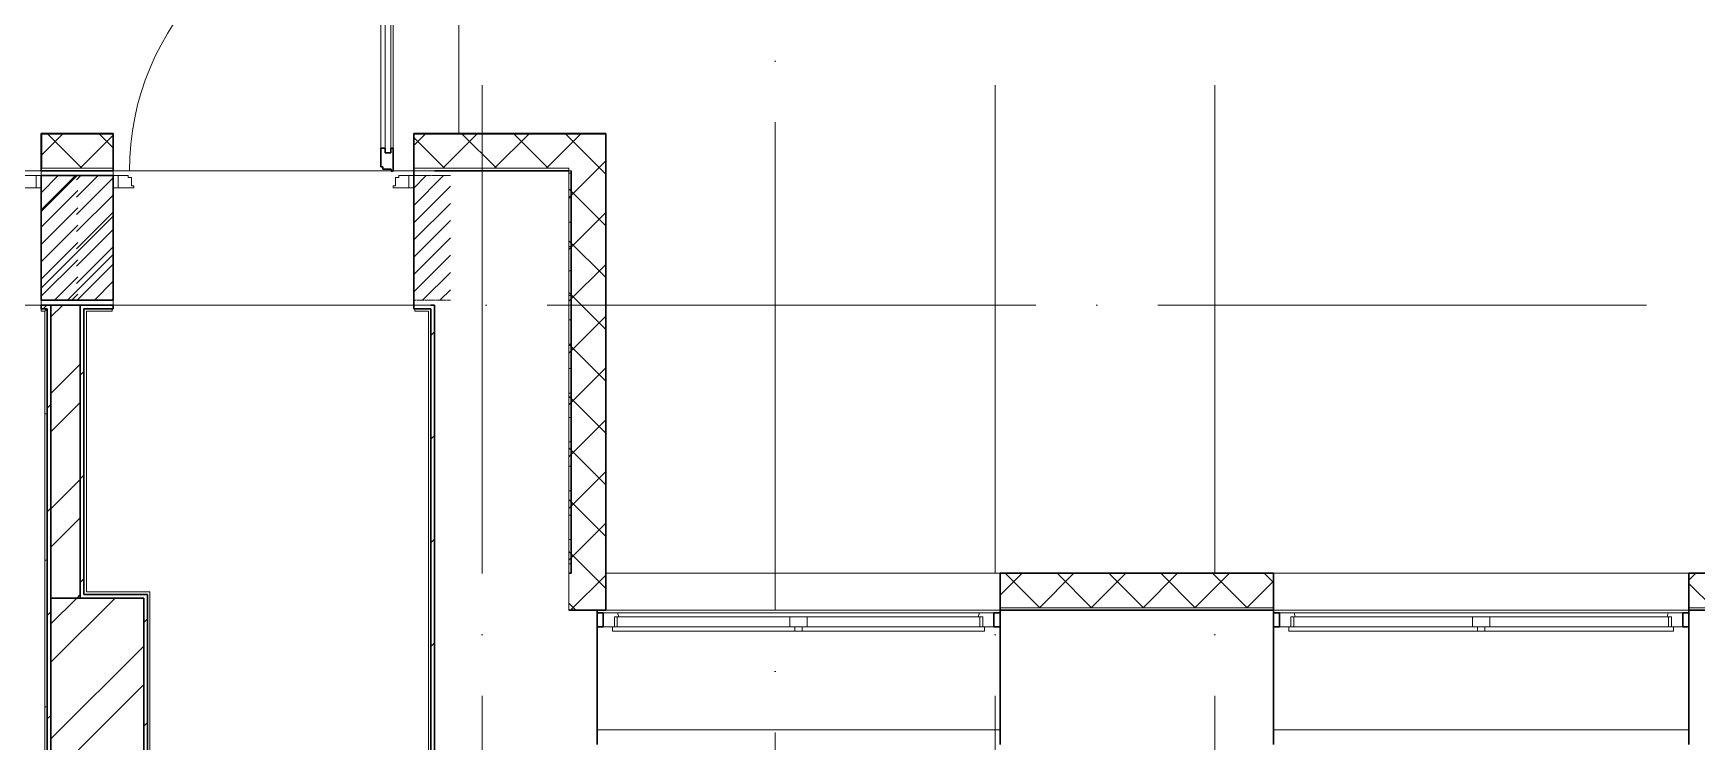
# Model space of a CAD drawing. Header units: millimetres. Extents: x -88595 to 880822, y -1054509 to -148035.
# Drawn here: x 192226 to 199036, y -268040 to -265139 of the extents above; entities that cross this region are included whole.
import ezdxf

# ---------------------------------------------------------------- set-up
doc = ezdxf.new("R2010")
doc.units = ezdxf.units.MM
doc.linetypes.add('ADSK_Линия сетки', pattern=[25, 20, -2.5, 0, -2.5])
doc.linetypes.add('ADSK_Штриховая_ш2 п1_5', pattern=[4.5, 3, -1.5])
for name, color, linetype, lineweight in [('_ Окна', 7, 'Continuous', 30), ('Двери', 7, 'Continuous', 9), ('Линии', 7, 'Continuous', 9), ('Оборудование', 7, 'Continuous', 18), ('Ограждение', 7, 'Continuous', 9), ('Окна', 7, 'Continuous', 9), ('Оси', 7, 'Continuous', 9), ('Перекрытие', 7, 'Continuous', 18), ('Стены внутренние', 7, 'Continuous', 18), ('Стены наружные', 7, 'Continuous', 18), ('Стены штриховка', 7, 'Continuous', 9)]:
    doc.layers.add(name, color=color, linetype=linetype, lineweight=lineweight)
doc.layers.add('Двери открывание', color=7, linetype='Continuous', lineweight=9, true_color=0xc0c0c0)

# ---------------------------------------------------------------- blocks, each defined once
blk = doc.blocks.new('1 этаж')
at = {"layer": 'Двери', "lineweight": 18, "true_color": 0xff0000}
h = blk.add_hatch(dxfattribs=at)
h.set_pattern_fill('FP_2', color=1, style=0, pattern_type=2)
h.set_pattern_definition([(45, (227312.71, 662337.605), (-35.3553, 35.3553), [])])
h.paths.add_polyline_path([(228537.7, 662082.6), (228537.7, 662592.6), (228387.7, 662592.6), (228387.7, 662082.6)])
h.paths.add_polyline_path([(226337.7, 662082.6), (226487.7, 662082.6), (226487.7, 662592.6), (226337.7, 662592.6)])
h = blk.add_hatch(dxfattribs=at)
h.set_pattern_fill('FP_2', color=1, style=0, pattern_type=2)
h.set_pattern_definition([(45, (229172.71, 662337.605), (-35.3553, 35.3553), [])])
h.paths.add_polyline_path([(230062.7, 662082.6), (230062.7, 662592.6), (229912.7, 662592.6), (229912.7, 662082.6)])
h.paths.add_polyline_path([(228532.7, 662082.6), (228682.7, 662082.6), (228682.7, 662592.6), (228532.7, 662592.6)])
at = {"layer": 'Ограждение'}
h = blk.add_hatch(dxfattribs=at)
h.set_pattern_fill('FP_25', color=256, style=0, pattern_type=2)
h.set_pattern_definition([(0, (215928.7, 665702.34), (0, 600), []), (90, (215928.7, 665702.34), (-600, 4e-14), [])])
h.paths.add_polyline_path([(228402.7, 658884.2), (228412.7, 658888.9), (228412.7, 662047.6), (228402.7, 662037.6), (228402.7, 658917.6)])
at = {"layer": '_ Окна'}
for p, q in [((230688.1, 660802.6), (230663.1, 660802.6)), ((230688.1, 660744.6), (230688.1, 660802.6)), ((232313.1, 660802.6), (232288.1, 660802.6)), ((232288.1, 660802.6), (232288.1, 660744.6)), ((233457.7, 660802.6), (233432.7, 660802.6)), ((233457.7, 660744.6), (233457.7, 660802.6)), ((235132.7, 660802.6), (235107.7, 660802.6)), ((235107.7, 660802.6), (235107.7, 660744.6)), ((230663.1, 660744.6), (230688.1, 660744.6)), ((232288.1, 660744.6), (232313.1, 660744.6)), ((233432.7, 660744.6), (233457.7, 660744.6)), ((235107.7, 660744.6), (235132.7, 660744.6))]:
    blk.add_line(p, q, dxfattribs=at)
at = {"layer": '_ Окна', "lineweight": 18}
for p, q in [((230747.6, 660802.6), (230688.1, 660802.6)), ((230688.1, 660802.6), (230688.1, 660744.6)), ((230734.1, 660744.6), (230734.1, 660785.6)), ((230734.1, 660785.6), (230746.1, 660785.6)), ((230752.1, 660785.6), (230747.6, 660802.6)), ((232228.7, 660802.6), (232224.1, 660785.6)), ((232288.1, 660802.6), (232228.7, 660802.6)), ((232230.1, 660785.6), (232242.1, 660785.6)), ((232242.1, 660785.6), (232242.1, 660744.6)), ((232288.1, 660744.6), (232288.1, 660802.6)), ((233517.2, 660802.6), (233457.7, 660802.6)), ((233457.7, 660802.6), (233457.7, 660744.6)), ((233503.7, 660744.6), (233503.7, 660785.6)), ((233503.7, 660785.6), (233515.7, 660785.6)), ((233521.7, 660785.6), (233517.2, 660802.6)), ((235048.3, 660802.6), (235043.7, 660785.6)), ((235107.7, 660802.6), (235048.3, 660802.6)), ((235049.7, 660785.6), (235061.7, 660785.6)), ((235061.7, 660785.6), (235061.7, 660744.6)), ((235107.7, 660744.6), (235107.7, 660802.6)), ((230688.1, 660744.6), (230726.1, 660744.6)), ((232250.1, 660744.6), (232288.1, 660744.6)), ((233457.7, 660744.6), (233495.7, 660744.6)), ((235069.7, 660744.6), (235107.7, 660744.6))]:
    blk.add_line(p, q, dxfattribs=at)
at = {"layer": 'Двери'}
for p, q in [((229795.7, 662686.6), (229795.7, 663632.6)), ((229819.7, 663632.6), (229819.7, 662686.6)), ((229778.7, 663614.6), (229778.7, 662704.6)), ((229828.7, 662704.6), (229828.7, 663614.6)), ((229819.7, 662686.6), (229795.7, 662686.6)), ((228295.7, 662542.6), (228367.7, 662542.6)), ((228367.7, 662592.6), (228318.7, 662592.6)), ((228387.7, 662592.6), (228367.7, 662592.6)), ((228367.7, 662592.6), (228367.7, 662542.6)), ((228367.7, 662542.6), (228367.7, 662592.6)), ((228367.7, 662542.6), (228387.7, 662542.6)), ((228387.7, 662542.6), (228387.7, 662592.6)), ((228682.7, 662592.6), (228682.7, 662542.6)), ((228702.7, 662592.6), (228682.7, 662592.6)), ((228682.7, 662542.6), (228702.7, 662542.6)), ((228702.7, 662542.6), (228702.7, 662592.6)), ((228743.7, 662592.6), (228702.7, 662592.6)), ((228702.7, 662592.6), (228702.7, 662542.6)), ((228702.7, 662542.6), (228766.7, 662542.6)), ((228743.7, 662584.6), (228743.7, 662592.6)), ((228757.7, 662584.6), (228743.7, 662584.6)), ((228757.7, 662550.6), (228757.7, 662584.6)), ((228766.7, 662550.6), (228757.7, 662550.6)), ((228766.7, 662542.6), (228766.7, 662550.6)), ((229837.7, 662550.6), (229828.7, 662550.6)), ((229828.7, 662550.6), (229828.7, 662542.6)), ((229828.7, 662542.6), (229892.7, 662542.6)), ((229851.7, 662584.6), (229837.7, 662584.6)), ((229837.7, 662584.6), (229837.7, 662550.6)), ((229851.7, 662592.6), (229851.7, 662584.6)), ((229892.7, 662592.6), (229851.7, 662592.6)), ((229912.7, 662592.6), (229892.7, 662592.6)), ((229892.7, 662592.6), (229892.7, 662542.6)), ((229892.7, 662542.6), (229892.7, 662592.6)), ((229892.7, 662542.6), (229912.7, 662542.6)), ((229912.7, 662542.6), (229912.7, 662592.6))]:
    blk.add_line(p, q, dxfattribs=at)
at = {"layer": 'Двери', "lineweight": 30}
for p, q in [((229778.7, 662704.6), (229778.7, 662628.6)), ((229778.7, 662704.6), (229795.7, 662704.6)), ((229795.7, 662704.6), (229795.7, 662686.6)), ((229795.7, 662686.6), (229819.7, 662686.6)), ((229819.7, 662704.6), (229828.7, 662704.6)), ((229819.7, 662686.6), (229819.7, 662704.6)), ((229828.7, 662610.6), (229828.7, 662704.6)), ((229778.7, 662628.6), (229786.7, 662628.6)), ((229786.7, 662628.6), (229786.7, 662619.6)), ((229786.7, 662619.6), (229820.7, 662619.6)), ((229820.7, 662619.6), (229820.7, 662610.6)), ((229820.7, 662610.6), (229828.7, 662610.6))]:
    blk.add_line(p, q, dxfattribs=at)
at = {"layer": 'Двери', "linetype": 'ADSK_Штриховая_ш2 п1_5'}
for p, q in [((228537.7, 662592.6), (228387.7, 662592.6)), ((228387.7, 662592.6), (228387.7, 662082.6)), ((228682.7, 662592.6), (228532.7, 662592.6)), ((228682.7, 662082.6), (228682.7, 662592.6)), ((230062.7, 662592.6), (229912.7, 662592.6)), ((229912.7, 662592.6), (229912.7, 662082.6)), ((228387.7, 662082.6), (228537.7, 662082.6)), ((228532.7, 662082.6), (228682.7, 662082.6)), ((229912.7, 662082.6), (230062.7, 662082.6))]:
    blk.add_line(p, q, dxfattribs=at)
at = {"layer": 'Двери открывание'}
blk.add_arc((229846.7, 662610.6), 1098, 90.93932, 180, dxfattribs=at)
at = {"layer": 'Линии', "ltscale": 100}
for p, q in [((229779.1, 662062.6), (229997.7, 662062.6)), ((229997.7, 662062.6), (229997.7, 661462.6))]:
    blk.add_line(p, q, dxfattribs=at)
at = {"layer": 'Ограждение'}
for p, q in [((228387.7, 662037.6), (228387.7, 662047.6)), ((228387.7, 662037.6), (228402.7, 662037.6)), ((228412.7, 662047.6), (228402.7, 662037.6)), ((228402.7, 662037.6), (228412.7, 662047.6)), ((228402.7, 662037.6), (228402.7, 658884.2)), ((228572.7, 662037.6), (228572.7, 660887.6)), ((228677.7, 662037.6), (228572.7, 662037.6)), ((228677.7, 662047.6), (228677.7, 662037.6)), ((229917.7, 662037.6), (229917.7, 662047.6)), ((229972.7, 662037.6), (229917.7, 662037.6)), ((229972.7, 660017.6), (229972.7, 662037.6)), ((228572.7, 660887.6), (228832.7, 660887.6)), ((228832.7, 660887.6), (228832.7, 660017.6))]:
    blk.add_line(p, q, dxfattribs=at)
at = {"layer": 'Окна'}
for p, q in [((230746.1, 660785.6), (231453.1, 660785.6)), ((230746.1, 660744.6), (230746.1, 660785.6)), ((232228.7, 660802.6), (230747.6, 660802.6)), ((231453.1, 660785.6), (231523.1, 660785.6)), ((231453.1, 660785.6), (231453.1, 660744.6)), ((231523.1, 660785.6), (232230.1, 660785.6)), ((231523.1, 660744.6), (231523.1, 660785.6)), ((232230.1, 660785.6), (232230.1, 660744.6)), ((233515.7, 660785.6), (234247.7, 660785.6)), ((233515.7, 660744.6), (233515.7, 660785.6)), ((235048.3, 660802.6), (233517.2, 660802.6)), ((234247.7, 660785.6), (234317.7, 660785.6)), ((234247.7, 660785.6), (234247.7, 660744.6)), ((234317.7, 660785.6), (235049.7, 660785.6)), ((234317.7, 660744.6), (234317.7, 660785.6)), ((235049.7, 660785.6), (235049.7, 660744.6)), ((230726.1, 660744.6), (231473.1, 660744.6)), ((230726.1, 660727.6), (230726.1, 660744.6)), ((231473.1, 660727.6), (230726.1, 660727.6)), ((231473.1, 660744.6), (231503.1, 660744.6)), ((231473.1, 660744.6), (231473.1, 660727.6)), ((231503.1, 660727.6), (231473.1, 660727.6)), ((231503.1, 660744.6), (232250.1, 660744.6)), ((231503.1, 660727.6), (231503.1, 660744.6)), ((232250.1, 660727.6), (231503.1, 660727.6)), ((232250.1, 660744.6), (232250.1, 660727.6)), ((233495.7, 660744.6), (234267.7, 660744.6)), ((233495.7, 660727.6), (233495.7, 660744.6)), ((234267.7, 660727.6), (233495.7, 660727.6)), ((234267.7, 660744.6), (234297.7, 660744.6)), ((234267.7, 660744.6), (234267.7, 660727.6)), ((234297.7, 660727.6), (234267.7, 660727.6)), ((234297.7, 660744.6), (235069.7, 660744.6)), ((234297.7, 660727.6), (234297.7, 660744.6)), ((235069.7, 660727.6), (234297.7, 660727.6)), ((235069.7, 660744.6), (235069.7, 660727.6))]:
    blk.add_line(p, q, dxfattribs=at)
at = {"layer": 'Оси', "linetype": 'ADSK_Линия сетки', "ltscale": 100}
for p, q in [((231392.7, 697813.2), (231392.7, 631836.5)), ((230192.7, 662962.6), (230192.7, 631836.5)), ((232292.7, 662962.6), (232292.7, 633106.5)), ((233192.7, 662962.6), (233192.7, 633106.5)), ((252460, 662062.6), (175520.4, 662062.6))]:
    blk.add_line(p, q, dxfattribs=at)
at = {"layer": 'Перекрытие', "color": 49, "ltscale": 100, "true_color": 0x464646}
for p, q in [((230097.5, 662764.6), (230097.5, 664714.6)), ((228295.7, 662612.6), (228387.7, 662612.6)), ((228682.7, 662612.6), (229820.7, 662612.6)), ((229828.7, 662612.6), (229912.7, 662612.6)), ((228387.7, 662062.6), (226487.7, 662062.6)), ((229912.7, 662062.6), (228682.7, 662062.6))]:
    blk.add_line(p, q, dxfattribs=at)
at = {"layer": 'Стены внутренние', "lineweight": 30}
for p, q in [((228682.7, 662764.6), (228387.7, 662764.6)), ((228387.7, 662764.6), (228387.7, 662622.6)), ((228682.7, 662622.6), (228682.7, 662764.6)), ((230699.7, 662764.6), (229912.7, 662764.6)), ((229912.7, 662764.6), (229912.7, 662622.6)), ((230699.7, 660812.6), (230699.7, 662764.6)), ((229912.7, 662612.6), (229912.7, 662062.6)), ((230547.7, 662612.6), (229997.7, 662612.6)), ((229997.7, 662062.6), (229997.7, 659628)), ((229997.7, 662062.6), (229997.7, 662062.6)), ((233432.7, 660964.6), (232313.1, 660964.6)), ((232313.1, 660964.6), (232313.1, 660822.6)), ((233432.7, 660822.6), (233432.7, 660964.6)), ((236212.7, 660964.6), (235132.7, 660964.6)), ((235132.7, 660964.6), (235132.7, 660822.6)), ((230547.7, 660812.6), (230699.7, 660812.6)), ((230663.1, 660262.6), (230663.1, 660812.6)), ((233432.7, 660812.6), (232313.1, 660812.6)), ((232313.1, 660812.6), (232313.1, 660262.6)), ((233432.7, 660262.6), (233432.7, 660812.6)), ((236212.7, 660812.6), (235132.7, 660812.6)), ((235132.7, 660812.6), (235132.7, 660262.6))]:
    blk.add_line(p, q, dxfattribs=at)
at = {"layer": 'Стены внутренние', "linetype": 'Continuous', "lineweight": 9}
for p, q in [((228389.7, 662677.7), (228474.6, 662762.6)), ((228554.4, 662622.6), (228414.4, 662762.6)), ((228546.7, 662622.6), (228680.7, 662756.6)), ((228680.7, 662708.4), (228626.5, 662762.6)), ((229914.7, 662717.8), (229959.5, 662762.6)), ((230039.3, 662622.6), (229914.7, 662747.2)), ((230031.7, 662622.6), (230171.7, 662762.6)), ((230251.4, 662622.6), (230111.4, 662762.6)), ((230243.8, 662622.6), (230383.8, 662762.6)), ((230463.5, 662622.6), (230323.5, 662762.6)), ((230361.6, 662764.6), (230360.5, 662762.6)), ((230455.9, 662622.6), (230595.9, 662762.6)), ((230685.7, 662612.6), (230535.7, 662762.6)), ((228681.7, 662622.6), (228680.7, 662624.3)), ((230547.7, 662502.3), (230658, 662612.6)), ((230658, 662612.6), (230697.7, 662652.3)), ((230697.7, 662600.6), (230685.7, 662612.6)), ((230697.7, 662388.4), (230547.7, 662538.4)), ((230547.7, 662290.1), (230697.7, 662440.1)), ((230697.7, 662176.3), (230547.7, 662326.3)), ((230547.7, 662078), (230697.7, 662228)), ((230697.7, 661964.2), (230547.7, 662114.2)), ((230547.7, 661865.9), (230697.7, 662015.9)), ((230697.7, 661752), (230547.7, 661902)), ((230547.7, 661653.7), (230697.7, 661803.7)), ((230699.7, 661768.9), (230697.7, 661772.4)), ((230697.7, 661539.9), (230547.7, 661689.9)), ((230547.7, 661441.6), (230697.7, 661591.6)), ((230697.7, 661327.8), (230547.7, 661477.8)), ((230547.7, 661229.5), (230697.7, 661379.5)), ((230697.7, 661115.7), (230547.7, 661265.7)), ((230547.7, 661017.3), (230697.7, 661167.3)), ((230697.7, 660903.5), (230547.7, 661053.5)), ((230555.1, 660812.6), (230697.7, 660955.2)), ((230697.7, 660955.2), (230699.7, 660957.2)), ((232315.1, 660875.6), (232402.2, 660962.6)), ((232475.7, 660822.6), (232335.7, 660962.6)), ((232474.3, 660822.6), (232614.3, 660962.6)), ((232687.8, 660822.6), (232547.8, 660962.6)), ((232686.4, 660822.6), (232826.4, 660962.6)), ((232899.9, 660822.6), (232759.9, 660962.6)), ((232898.6, 660822.6), (233038.6, 660962.6)), ((233112.1, 660822.6), (232972.1, 660962.6)), ((233110.7, 660822.6), (233250.7, 660962.6)), ((233324.2, 660822.6), (233184.2, 660962.6)), ((233311.2, 660964.6), (233310.1, 660962.6)), ((233322.8, 660822.6), (233430.7, 660930.5)), ((233430.7, 660928.2), (233396.3, 660962.6)), ((235132.7, 660927.1), (235134.7, 660927.1)), ((235134.7, 660937.4), (235159.9, 660962.6)), ((235233.4, 660822.6), (235134.7, 660921.3)), ((235154, 660962.6), (235152.9, 660964.6)), ((230576.5, 660812.6), (230547.7, 660841.4)), ((230699.7, 660901.5), (230697.7, 660903.5)), ((233432.7, 660896), (233430.7, 660899.5)), ((233430.7, 660825.5), (233432.7, 660825.5))]:
    blk.add_line(p, q, dxfattribs=at)
at = {"layer": 'Стены внутренние'}
for p, q in [((228387.7, 662612.6), (228387.7, 662592.6)), ((228682.7, 662592.6), (228682.7, 662612.6)), ((229997.7, 662612.6), (229912.7, 662612.6)), ((230547.7, 660812.6), (230547.7, 662612.6)), ((230557.7, 662612.6), (230547.7, 662612.6)), ((228387.7, 662082.6), (228387.7, 662062.6)), ((228682.7, 662062.6), (228682.7, 662082.6)), ((229912.7, 662062.6), (229982.7, 662062.6)), ((230699.7, 660964.6), (232313.1, 660964.6)), ((233432.7, 660964.6), (235132.7, 660964.6)), ((230699.7, 660812.6), (232313.1, 660812.6)), ((233432.7, 660812.6), (235132.7, 660812.6)), ((230663.1, 660322.6), (232313.1, 660322.6)), ((233432.7, 660322.6), (235132.7, 660322.6))]:
    blk.add_line(p, q, dxfattribs=at)
at = {"layer": 'Стены наружные', "lineweight": 30}
for p, q in [((228387.7, 662622.6), (228387.7, 662612.6)), ((228387.7, 662612.6), (228682.7, 662612.6)), ((228682.7, 662612.6), (228682.7, 662622.6)), ((229912.7, 662622.6), (229912.7, 662612.6)), ((230557.7, 660964.6), (230557.7, 662612.6)), ((228682.7, 662592.6), (228387.7, 662592.6)), ((228387.7, 662592.6), (228387.7, 662082.6)), ((228682.7, 662082.6), (228682.7, 662592.6)), ((228387.7, 662082.6), (228682.7, 662082.6)), ((228387.7, 662062.6), (228387.7, 662047.6)), ((228682.7, 662062.6), (228387.7, 662062.6)), ((228387.7, 662047.6), (228412.7, 662047.6)), ((228412.7, 662047.6), (228412.7, 659818.3)), ((228427.7, 659818.3), (228427.7, 662062.6)), ((228547.7, 660862.6), (228547.7, 662062.6)), ((228562.7, 662047.6), (228682.7, 662047.6)), ((228562.7, 660877.6), (228562.7, 662047.6)), ((228682.7, 662047.6), (228682.7, 662062.6)), ((229912.7, 662062.6), (229912.7, 662047.6)), ((229912.7, 662047.6), (229982.7, 662047.6)), ((229997.7, 662062.6), (229982.7, 662062.6)), ((229982.7, 662047.6), (229982.7, 659621)), ((229997.7, 659628), (229997.7, 662062.6)), ((230547.7, 660964.6), (230557.7, 660964.6)), ((228807.7, 660862.6), (228427.7, 660862.6)), ((228822.7, 660877.6), (228562.7, 660877.6)), ((228807.7, 660862.6), (228807.7, 659953.7)), ((228822.7, 660013), (228822.7, 660877.6)), ((232313.1, 660822.6), (232313.1, 660812.6)), ((233432.7, 660812.6), (233432.7, 660822.6)), ((235132.7, 660822.6), (235132.7, 660812.6))]:
    blk.add_line(p, q, dxfattribs=at)
at = {"layer": 'Стены наружные', "linetype": 'Continuous', "lineweight": 9}
for p, q in [((228387.7, 662445.9), (228534.4, 662592.6)), ((230557.7, 662602.3), (230547.7, 662602.3)), ((230557.7, 662502.3), (230547.7, 662502.3)), ((228387.7, 662131.6), (228682.7, 662426.6)), ((230557.7, 662402.3), (230547.7, 662402.3)), ((228495.9, 662082.6), (228682.7, 662269.4)), ((230557.7, 662302.3), (230547.7, 662302.3)), ((230557.7, 662202.3), (230547.7, 662202.3)), ((230557.7, 662102.3), (230547.7, 662102.3)), ((228396, 662047.6), (228411, 662062.6)), ((228427.7, 662014.4), (228475.9, 662062.6)), ((230557.7, 662002.3), (230547.7, 662002.3)), ((229982.7, 661937.3), (229997.7, 661952.3)), ((230557.7, 661902.3), (230547.7, 661902.3)), ((228427.7, 661700.1), (228547.7, 661820.1)), ((230557.7, 661802.3), (230547.7, 661802.3)), ((228547.7, 661775.1), (228562.7, 661790.1)), ((228412.7, 661640.1), (228427.7, 661655.1)), ((228427.7, 661543), (228547.7, 661663)), ((230557.7, 661702.3), (230547.7, 661702.3)), ((230557.7, 661602.3), (230547.7, 661602.3)), ((229982.7, 661513), (229997.7, 661528)), ((230557.7, 661502.3), (230547.7, 661502.3)), ((230557.7, 661402.3), (230547.7, 661402.3)), ((228427.7, 661228.7), (228547.7, 661348.7)), ((228547.7, 661350.8), (228562.7, 661365.8)), ((230557.7, 661302.3), (230547.7, 661302.3)), ((228412.7, 661215.8), (228427.7, 661230.8)), ((228427.7, 661071.5), (228547.7, 661191.5)), ((230557.7, 661202.3), (230547.7, 661202.3)), ((229982.7, 661088.7), (229997.7, 661103.7)), ((230557.7, 661102.3), (230547.7, 661102.3)), ((230557.7, 661002.3), (230547.7, 661002.3)), ((228547.7, 660926.5), (228562.7, 660941.5)), ((228427.7, 660757.2), (228533.1, 660862.6)), ((228427.7, 660600.1), (228690.3, 660862.6)), ((228533.1, 660862.6), (228547.7, 660877.2)), ((228412.7, 660791.5), (228427.7, 660806.5)), ((228807.7, 660762.3), (228822.7, 660777.3)), ((228427.7, 660285.7), (228807.7, 660665.7)), ((229982.7, 660664.5), (229997.7, 660679.5)), ((228427.7, 660128.6), (228807.7, 660508.6)), ((228412.7, 660367.3), (228427.7, 660382.3)), ((228807.7, 660338), (228822.7, 660353))]:
    blk.add_line(p, q, dxfattribs=at)
at = {"layer": 'Стены штриховка'}
for p, q in [((228680.7, 662762.6), (228389.7, 662762.6)), ((228389.7, 662762.6), (228389.7, 662622.6)), ((228680.7, 662622.6), (228680.7, 662762.6)), ((229914.7, 662762.6), (229914.7, 662622.6)), ((230699.7, 662762.6), (229914.7, 662762.6)), ((230697.7, 660962.6), (230697.7, 662764.6)), ((228387.7, 662622.6), (228682.7, 662622.6)), ((229912.7, 662622.6), (230547.7, 662622.6)), ((230547.7, 662622.6), (230547.7, 662612.6)), ((230699.7, 660962.6), (230697.7, 660962.6)), ((233430.7, 660962.6), (232315.1, 660962.6)), ((232315.1, 660822.6), (232315.1, 660962.6)), ((233430.7, 660962.6), (233430.7, 660822.6)), ((236210.7, 660962.6), (235134.7, 660962.6)), ((235134.7, 660822.6), (235134.7, 660962.6)), ((232313.1, 660822.6), (233432.7, 660822.6)), ((235132.7, 660822.6), (236212.7, 660822.6))]:
    blk.add_line(p, q, dxfattribs=at)

msp = doc.modelspace()

# ---------------------------------------------------------------- block references
at = {"layer": 'Оборудование', "color": 5, "true_color": 0x0000ff}
msp.add_blockref('1 этаж', (-36129.5, -928314.5), dxfattribs=at)

doc.saveas('drawing.dxf')
